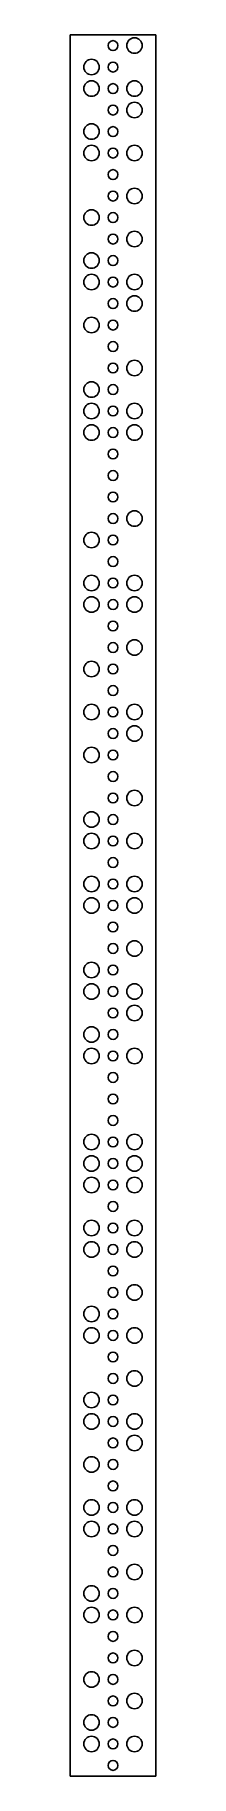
# Model space of a CAD drawing. Extents: x 0 to 10, y 0 to 206.
import ezdxf

# ---------------------------------------------------------------- set-up
doc = ezdxf.new("R2010")
doc.units = 0
doc.layers.add('JA', color=7, linetype='CONTINUOUS')

msp = doc.modelspace()

# ---------------------------------------------------------------- linework, layer by layer
at = {"layer": 'JA'}
for p, q in [((0, 0), (0, 205.73999)), ((0, 205.73999), (10.16, 205.73999)), ((0, 205.73999, 7), (10.16, 205.73999)), ((10.16, 0), (10.16, 205.73999)), ((0, 0), (10.16, 0))]:
    msp.add_line(p, q, dxfattribs=at)
for centre, radius in [((5.08, 204.46999), 0.585), ((7.62, 204.46999), 0.915), ((2.54, 201.93), 0.915), ((5.08, 201.93), 0.585), ((2.54, 199.39), 0.915), ((5.08, 199.39), 0.585), ((7.62, 199.39), 0.915), ((7.62, 196.85), 0.915), ((5.08, 196.85), 0.585), ((2.54, 194.31001), 0.915), ((5.08, 194.31001), 0.585), ((2.54, 191.77002), 0.915), ((5.08, 191.77002), 0.585), ((7.62, 191.77002), 0.915), ((5.08, 189.23003), 0.585), ((5.08, 186.69003), 0.585), ((7.62, 186.69003), 0.915), ((2.54, 184.15004), 0.915), ((5.08, 184.15004), 0.585), ((5.08, 181.61005), 0.585), ((7.62, 181.61005), 0.915), ((2.54, 179.07005), 0.915), ((5.08, 179.07005), 0.585), ((2.54, 176.53006), 0.915), ((5.08, 176.53006), 0.585), ((7.62, 176.53006), 0.915), ((7.62, 173.99007), 0.915), ((5.08, 173.99007), 0.585), ((2.54, 171.45007), 0.915), ((5.08, 171.45007), 0.585), ((5.08, 168.91008), 0.585), ((5.08, 166.37009), 0.585), ((7.62, 166.37009), 0.915), ((2.54, 163.8301), 0.915), ((5.08, 163.8301), 0.585), ((2.54, 161.2901), 0.915), ((5.08, 161.2901), 0.585), ((7.62, 161.2901), 0.915), ((2.54, 158.7501), 0.915), ((5.08, 158.7501), 0.585), ((7.62, 158.7501), 0.915), ((5.08, 156.21011), 0.585), ((5.08, 153.67012), 0.585), ((5.08, 151.13013), 0.585), ((5.08, 148.59013), 0.585), ((7.62, 148.59013), 0.915), ((2.54, 146.05014), 0.915), ((5.08, 146.05014), 0.585), ((5.08, 143.51015), 0.585), ((2.54, 140.97015), 0.915), ((5.08, 140.97015), 0.585), ((7.62, 140.97015), 0.915), ((2.54, 138.43016), 0.915), ((5.08, 138.43016), 0.585), ((7.62, 138.43016), 0.915), ((5.08, 135.89017), 0.585), ((5.08, 133.35017), 0.585), ((7.62, 133.35017), 0.915), ((2.54, 130.81018), 0.915), ((5.08, 130.81018), 0.585), ((5.08, 128.27019), 0.585), ((2.54, 125.73019), 0.915), ((5.08, 125.73019), 0.585), ((7.62, 125.73019), 0.915), ((5.08, 123.190186), 0.585), ((7.62, 123.190186), 0.915), ((2.54, 120.650185), 0.915), ((5.08, 120.650185), 0.585), ((5.08, 118.11018), 0.585), ((5.08, 115.57018), 0.585), ((7.62, 115.57018), 0.915), ((2.54, 113.03018), 0.915), ((5.08, 113.03018), 0.585), ((2.54, 110.49018), 0.915), ((7.62, 110.49018), 0.915), ((5.08, 110.49018), 0.585), ((5.08, 107.95018), 0.585), ((2.54, 105.41018), 0.915), ((5.08, 105.41018), 0.585), ((7.62, 105.41018), 0.915), ((2.54, 102.87018), 0.915), ((5.08, 102.87018), 0.585), ((7.62, 102.87018), 0.915), ((5.08, 100.33018), 0.585), ((5.08, 97.79018), 0.585), ((7.62, 97.79018), 0.915), ((2.54, 95.250175), 0.915), ((5.08, 95.250175), 0.585), ((2.54, 92.710175), 0.915), ((5.08, 92.710175), 0.585), ((7.62, 92.710175), 0.915), ((5.08, 90.17017), 0.585), ((7.62, 90.17017), 0.915), ((2.54, 87.63017), 0.915), ((5.08, 87.63017), 0.585), ((2.54, 85.09017), 0.915), ((5.08, 85.09017), 0.585), ((7.62, 85.09017), 0.915), ((5.08, 82.55017), 0.585), ((5.08, 80.01017), 0.585), ((5.08, 77.47017), 0.585), ((2.54, 74.93017), 0.915), ((5.08, 74.93017), 0.585), ((7.62, 74.93017), 0.915), ((2.54, 72.39017), 0.915), ((5.08, 72.39017), 0.585), ((7.62, 72.39017), 0.915), ((2.54, 69.85017), 0.915), ((5.08, 69.85017), 0.585), ((7.62, 69.85017), 0.915), ((5.08, 67.310165), 0.585), ((2.54, 64.770164), 0.915), ((5.08, 64.770164), 0.585), ((7.62, 64.770164), 0.915), ((2.54, 62.230164), 0.915), ((5.08, 62.230164), 0.585), ((7.62, 62.230164), 0.915), ((5.08, 59.690163), 0.585), ((5.08, 57.15016), 0.585), ((7.62, 57.15016), 0.915), ((2.54, 54.61016), 0.915), ((5.08, 54.61016), 0.585), ((2.54, 52.07016), 0.915), ((5.08, 52.07016), 0.585), ((7.62, 52.07016), 0.915), ((5.08, 49.53016), 0.585), ((5.08, 46.990158), 0.585), ((7.62, 46.990158), 0.915), ((2.54, 44.450157), 0.915), ((5.08, 44.450157), 0.585), ((2.54, 41.910156), 0.915), ((5.08, 41.910156), 0.585), ((7.62, 41.910156), 0.915), ((5.08, 39.370155), 0.585), ((7.62, 39.370155), 0.915), ((2.54, 36.830154), 0.915), ((5.08, 36.830154), 0.585), ((5.08, 34.290154), 0.585), ((2.54, 31.750153), 0.915), ((5.08, 31.750153), 0.585), ((7.62, 31.750153), 0.915), ((2.54, 29.210152), 0.915), ((5.08, 29.210152), 0.585), ((7.62, 29.210152), 0.915), ((5.08, 26.67015), 0.585), ((5.08, 24.13015), 0.585), ((7.62, 24.13015), 0.915), ((2.54, 21.590149), 0.915), ((5.08, 21.590149), 0.585), ((2.54, 19.050148), 0.915), ((5.08, 19.050148), 0.585), ((7.62, 19.050148), 0.915), ((5.08, 16.510147), 0.585), ((5.08, 13.970147), 0.585), ((7.62, 13.970147), 0.915), ((2.54, 11.430147), 0.915), ((5.08, 11.430147), 0.585), ((5.08, 8.890147), 0.585), ((7.62, 8.890147), 0.915), ((2.54, 6.350147), 0.915), ((5.08, 6.350147), 0.585), ((2.54, 3.810147), 0.915), ((5.08, 3.810147), 0.585), ((7.62, 3.810147), 0.915), ((5.08, 1.270147), 0.585)]:
    msp.add_circle(centre, radius, dxfattribs=at)

doc.saveas('drawing.dxf')
